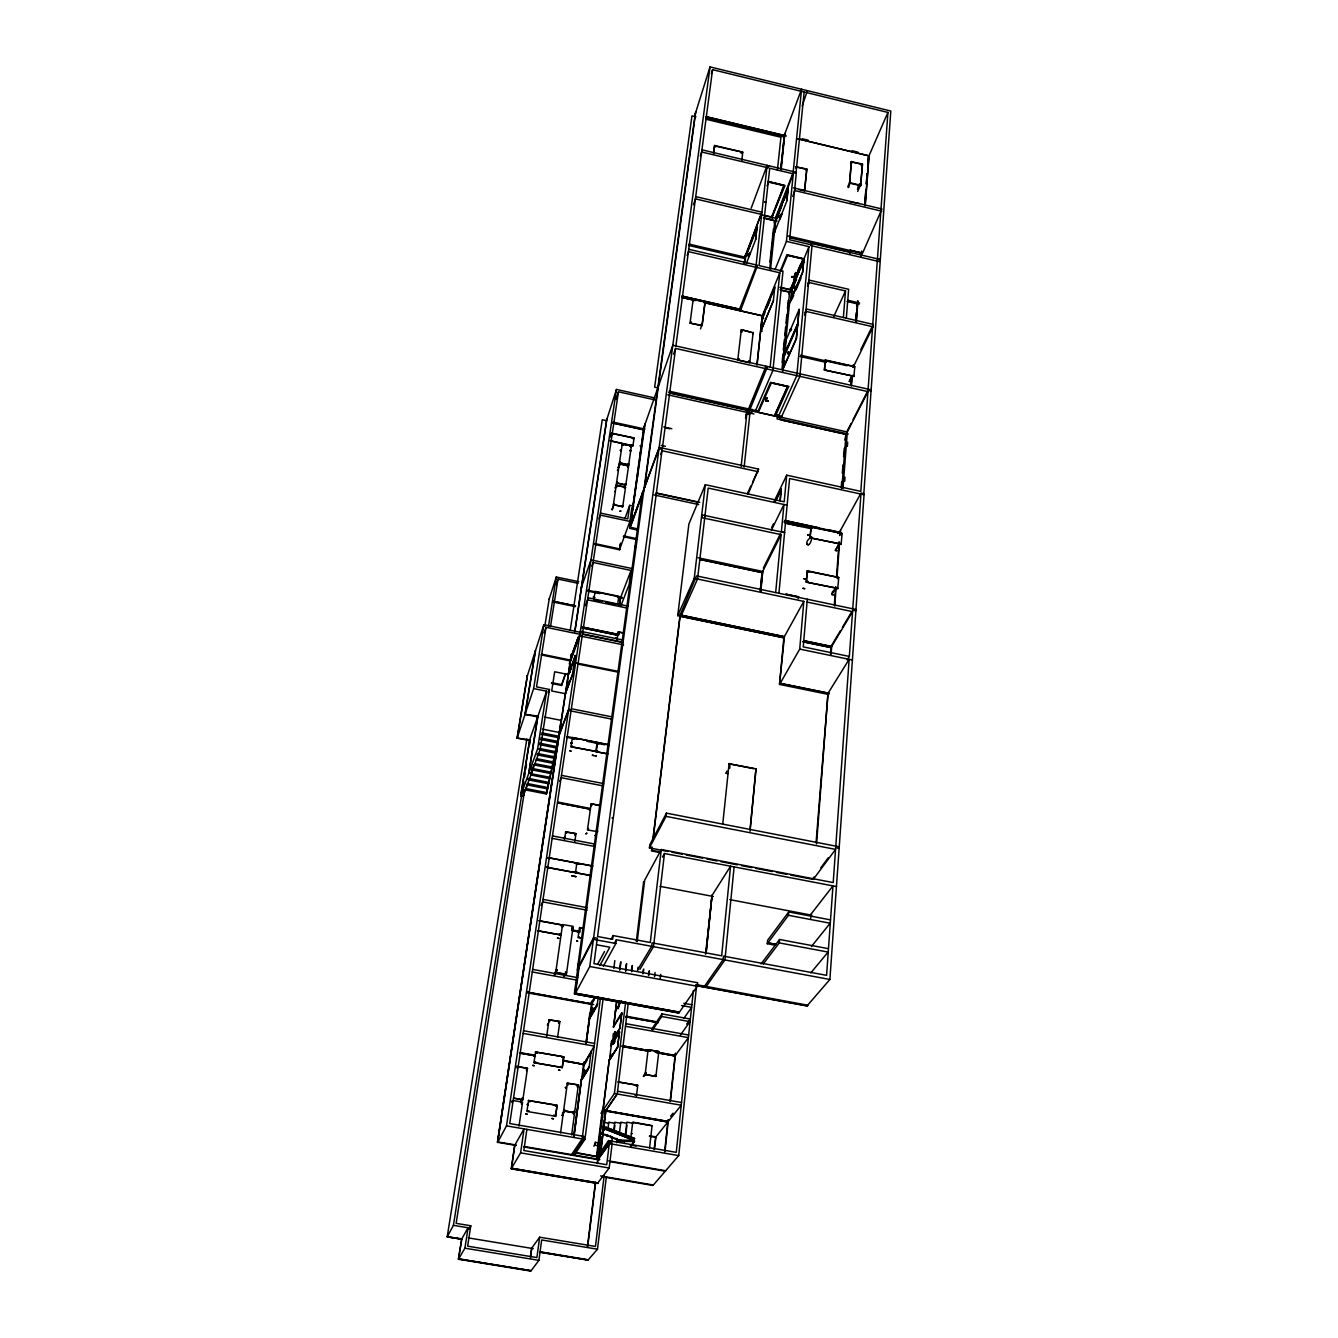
<?xml version="1.0" encoding="UTF-8"?>
<svg xmlns="http://www.w3.org/2000/svg" width="1338" height="1338" viewBox="0 0 1338 1338"><rect width="100%" height="100%" fill="white"/><g stroke="black" fill="none" stroke-linecap="round" stroke-linejoin="round"><path stroke-width="1.5" d="M585.291 1073.494L585.475 1071.236L585.291 1072.374M594.105 1008.819L593.236 1010.508M614.962 1032.284A13.982 13.079 37.7 0 1 615.095 1031.765L614.895 1032.401A9.667 9.032 37.3 0 0 614.744 1033.287A14.618 13.664 37.7 0 0 614.694 1033.822L614.828 1033.153M766.54 308.192L766.54 308.158A15.638 11.875 23.2 0 1 766.54 307.288A16.089 12.209 23.2 0 1 766.607 306.636L766.256 308.493M569.938 672.044L570.239 669.017M592.583 1008.066L592.517 1009.538A9.617 8.998 33.8 0 1 592.65 1008.618L592.784 1008.15M615.547 1033.689L614.61 1033.772L614.861 1031.682M795.391 288.69L794.421 288.356L794.705 286.215M569.955 671.977L570.222 669.017M794.538 288.322L794.588 288.105A10.637 8.011 23.5 0 1 794.889 286.416L794.772 286.7A10.637 8.011 23.5 0 0 794.521 288.406L794.638 288.122M570.021 671.76L570.021 671.626A19.752 17.026 21.1 0 1 570.322 669.184L571.359 668.415M616.233 1033.454L615.497 1034.123L616.366 1032.317M788.149 353.617L788.266 353.633A10.771 8.279 24 0 1 788.534 351.861L788.417 352.128A10.771 8.279 24 0 0 788.149 353.918L788.149 353.884M789.086 353.817L788.032 353.868L788.35 351.66M614.778 1033.655L614.928 1031.565M790.189 352.212L789.336 353.399M592.45 1009.672A14.601 13.648 34.2 0 0 592.399 1010.19L593.554 1010.541M592.433 1010.023L592.65 1007.949M779.552 217.542L778.666 216.973A10.353 7.643 22.5 0 1 779.034 215.401L778.917 215.702A10.353 7.627 22.5 0 0 778.666 217.325L779.519 217.425M584.338 1072.039L584.238 1071.972A14.835 14.049 39.3 0 1 584.305 1071.604A9.784 9.266 38.8 0 1 584.505 1070.534L584.555 1070.35M593.169 1010.374L594.039 1008.668M593.436 1011.561L594.574 1008.785L593.403 1009.688M780.823 214.431L779.837 216.873L780.79 214.381M614.761 1041.817L614.861 1040.747M748.578 253.651L748.31 255.341A13.982 10.47 22.2 0 1 748.36 254.705A15.671 11.741 22.3 0 1 748.477 254.103L748.578 253.718M586.445 1070.868L586.295 1071.838M797.264 285.763L795.491 290.463M613.557 1043.824L613.557 1043.673A13.982 13.096 38.3 0 1 613.557 1043.138A9.684 9.082 38 0 1 613.624 1042.235L614.761 1042.018M520.164 1101.793L520.8 1100.823L521.134 1101.96M781.275 214.532L781.141 215.569M673.549 354.185L675.59 348.432L867.944 391.616L860.819 491.364L786.711 475.174L774.2 501.282M711.348 73.523L712.569 69.66L887.914 112.425L868.044 390.378L871.055 391.047M667.863 851.453L649.432 847.907L666.056 816.381L835.564 849.379L833.206 882.578L661.29 849.513L644.682 880.153L637.156 941.768M847.188 659.918L849.346 656.44L852.557 611.633L807.048 602.067M853.51 366.545L873.028 326.773L873.196 324.381L806.563 309.078L804.958 312.757M862.742 252.765L881.959 208.996L793.467 187.855M807.031 1005.875L829.894 979.466L864.131 493.722L861.02 493.036L852.657 610.228L855.868 610.897M600.595 1144.107L595.209 1142.117L594.858 1144.91L600.076 1146.817M749.196 255.29L749.999 252.815L748.394 256.896M862.458 253.451L788.082 235.956M837.739 588.77L838.759 577.481L807.332 570.808L806.212 582.097L837.923 588.436L806.212 582.097M841.117 544.482L842.12 533.461L811.096 526.787L809.992 537.792L841.301 544.131L809.992 537.792M853.895 376.68L854.815 366.662L825.362 359.989L824.359 369.99L854.079 376.296L824.359 369.99M841.184 487.785L841.669 481.563M842.304 473.251L842.957 464.938M843.592 456.626L844.245 448.314M844.88 440.018L846.017 434.248L777.094 418.945L777.512 414.797M841.853 488.303L846.017 434.248M851.152 381.012L850.834 385.16L851.252 381.029M855.768 320.919L856.404 312.64M865.017 200.75L865.82 190.381M867.726 165.527L868.362 157.232L887.914 112.425M843.007 488.186L847.322 431.99L867.944 391.616M855.868 320.919L856.504 312.624M856.989 306.419L857.307 302.271M864.95 202.791L865.92 190.347M867.66 167.551L868.462 157.182M816.063 842.756L828.021 693.101L816.565 843.91M830.48 653.83L831.065 647.525L803.017 641.705M834.327 605.177L835.631 586.73M836.534 576.511L839.093 541.673M839.679 535.551L839.896 531.42L860.016 494.859M856.203 321.756L857.792 301.033M861.17 256.829L861.622 251.276M865.117 205.667L868.947 155.91L797.465 138.717L869.031 155.86L865.218 205.634M856.303 321.756L857.892 301.017M861.404 255.391L861.722 251.243M810.744 918.219L811.179 914.105M831.082 654.449L831.701 646.471L803.62 640.634M834.795 606.147L836.099 587.683M836.986 577.464L839.562 542.592M840.297 534.414L840.498 530.3M853.41 364.772L852.808 365.993M844.696 481.295L845.014 477.181M847.372 446.39L847.69 442.276M860.618 185.748L862.475 164.056L851.286 161.814L849.53 183.089L860.618 185.748L862.475 164.056M570.958 669.619L570.205 669.234M843.375 317.457L845.516 290.931L809.139 282.519L807.533 286.232M849.814 254.187L850.132 250.223L861.471 252.882L850.132 250.223M846.335 318.126L848.643 289.276L809.356 280.16L807.751 283.89M767.159 306.837L766.373 308.225M775.354 945.314L767.293 943.691L788.433 915.309L788.718 911.931L830.413 919.858M851.453 161.413L849.697 182.687L860.802 185.33M807.299 599.223L803.252 646.873L849.346 656.44M763.212 964.029L779.268 942.905L779.552 939.477L828.356 948.659M767.293 306.519L766.457 306.636A14.133 10.737 23.1 0 0 766.44 307.406A16.039 12.193 23.2 0 0 766.423 308.041M779.619 684.354L799.723 649.097L803.804 601.381L694.238 578.317L677.73 615.664L783.851 637.724L779.519 684.42L828.791 694.506M806.396 581.746L807.332 570.808M810.176 537.441L811.096 526.787M824.526 369.623L825.362 359.989M767.276 943.792L767.594 940.296L788.718 911.931M779.519 684.42L784.436 636.654L680.139 614.962L784.319 636.721M564.619 976.205L563.8 975.402A3.713 3.462 28.6 0 0 563.649 976.038M778.933 593.152L789.604 478.519L863.746 494.692L890.807 111.021L710.026 66.9L695.392 113.429M811.882 247.095L799.856 376.413L781.208 417.506L668.716 392.435M804.74 315.149L806.563 309.078M809.139 282.519L809.356 280.16M555.22 974.7L554.417 973.88A3.579 3.345 27.6 0 0 554.216 974.85M775.672 592.466L781.108 534.648L701.998 517.689L702.316 514.946L784.57 532.608M786.711 475.174L784.202 501.8L705.31 484.707L688.886 524.044L677.73 615.664M775.003 269.707L786.443 241.375L808.938 246.627L796.812 375.593L778.281 416.636L847.322 431.99M787.731 386.548L771.123 382.819L787.731 386.548L774.635 415.884L758.378 412.271L771.29 383.019M780.087 500.646L781.225 488.738L774.903 501.884L781.325 488.755L780.188 500.663M803.385 259.003L787.446 255.29L803.385 259.003L790.474 289.878L790.457 287.754M783.098 368.753L796.361 338.514L797.632 324.147M784.386 354.553L797.799 323.562L799.054 309.329M789.42 303.458L802.649 272.45L803.87 258.669M796.361 338.514L797.732 324.181M797.799 323.562L799.137 309.346L785.874 340.521L785.021 351.593M782.663 372.148L789.571 302.906L802.499 272.383L803.971 258.702M750.066 829.426L755.987 768.798L728.942 763.764L753.879 768.714M750.049 831.233L755.987 768.798M784.637 355.423L797.699 325.318M791.427 287.72L791.193 290.045L779.82 287.419M784.235 366.361L784.77 360.959M785.707 351.309L786.125 347.144M790.658 300.916L791.644 290.848L796.511 279.308M791.126 300.716L791.929 292.437L780.054 289.694M781.76 416.302L775.923 414.931M798.937 189.595L804.556 190.933L806.814 169.006L795.474 166.748L806.647 169.424M806.814 169.006L804.556 190.933M789.453 353.75L789.704 352.513M795.776 288.155L796.712 285.512L796.06 286.968M807.399 90.666L802.148 106.02M775.388 416.135L788.701 386.431M782.111 362.498L782.931 354.185M783.332 350.038L784.369 339.668M784.77 335.52L785.59 327.225M786.008 323.077L786.828 314.781M787.446 308.543L788.266 300.247M781.108 534.648L762.075 572.631L760.285 590.794L762.192 572.564L699.64 559.317M782.011 369.121L789.604 292.303L781.676 290.48M760.636 591.714L762.627 571.527M760.753 591.664L762.744 571.46L698.118 557.762M734.11 866.89L724.945 959.948L705.711 987.243M780.154 271.38L786.911 254.722L804.322 258.853L791.009 290.697L808.938 246.627M786.443 241.375L793.283 173.84L769.735 168.22L759.081 265.593L783.014 271.146L772.946 370.358L755.1 411.636M804.155 91.988L795.976 173.355L793.116 172.669L801.579 89.245L784.453 134.87L780.673 169.792M792.748 196.418L795.257 188.424M790.44 329.181L791.594 329.098M767.51 366.595L749.581 410.398M704.507 986.24L703.955 987.026L723.139 959.614L723.473 956.135L826.583 975.335L832.955 885.89L810.41 914.924M748.026 494.207L758.546 469.086L659.166 447.377L629.897 527.222L643.946 489.44M768.213 401.116L767.861 401.333A10.955 8.546 23.6 0 1 765.804 400.948L765.737 399.828M722.737 824.175L729.11 763.463M788.199 187.688L786.895 200.867L774.301 232.795L775.672 219.767M770.136 367.181L779.82 272.801L688.434 251.628L687.13 255.441M749.247 254.387L748.21 255.642A15.655 11.724 22.3 0 1 748.293 254.738M695.308 113.345L575.022 994.084L678.868 1012.983L697.282 986.273L697.667 982.744L593.955 963.644L597.317 938.256L593.637 937.587L578.986 965.919M757.609 412.271L770.537 382.367L788.684 386.515M758.128 411.05L669.167 391.198M779.92 217.074L779.97 216.304M765.988 366.244L748.109 410.064M705.561 954.195L712.033 895.256L706.13 953.375M706.012 953.275L712.033 895.256M772.561 215.585L772.126 219.7L764.031 217.81M777.395 170.244L780.924 137.262L706.113 119.266M751.772 413.475L752.207 409.311M757.091 363.602L762.192 315.818L703.939 302.505L762.292 315.768L779.82 272.801M757.024 365.241L762.292 315.768M761.004 330.921L762.359 318.21M761.255 330.787L761.907 324.616M769.952 262.031L773.464 228.831M680.306 1035.16L690.007 1021.647L690.274 1019.054L661.976 1013.903L651.673 1029.307M769.768 268.587L774.819 220.837L763.396 218.144M693.385 990.455L676.259 1152.352L608.589 1140.645L597.016 1156.634L574.353 1152.737M780.756 169.842L784.453 134.87M770.437 270.276L775.923 218.311L793.283 173.84M781.275 168.521L784.871 133.432M774.819 232.176L775.438 226.39M767.711 305.031C767.878 307.957 769.199 300.047 767.895 305.599M602.251 1176.738L652.961 1185.468L678.717 1155.597L696.63 985.286M745.55 418.493L745.985 414.412M741.135 466.444L746.972 412.472L746.269 414.111M744.145 467.096L749.949 413.057L749.23 414.78M771.842 215.385L771.658 217.208L783.934 185.363L768.748 181.751L767.059 185.848M767.945 181.349L785.021 185.48L771.875 217.258M768.547 165.695L768.296 167.886L701.647 151.997L700.359 155.944M768.464 182.119L784.118 185.664L771.859 217.425M678.868 1012.983L574.32 993.833L578.568 962.842M753.16 332.342L749.732 362.799L737.756 360.106L741.302 329.65L753.01 332.744M664.618 1151.817L667.98 1120.057M670.104 1101.442L675.339 1053.324M665.003 1151.466L668.364 1119.705M670.472 1101.141L675.573 1053.391M654.115 1149.576L655.587 1137.3L681.243 1105.238L614.41 1093.48L600.946 1113.316M757.124 225.888L755.602 239.452L757.208 225.905M654.499 1149.125L655.955 1136.832L649.716 1135.828M744.865 258.468L761.84 212.173L695.727 196.619M652.526 1030.143L661.691 1016.495L661.976 1013.903M748.427 253.618L748.109 255.742M648.127 1049.577L645.15 1074.531L655.904 1076.454L658.831 1051.501L648.01 1049.745L658.831 1051.501M649.549 1148.071L652.074 1125.643L633.008 1122.214M613.423 1043.707L613.791 1041.583A14.701 13.765 38.4 0 0 613.707 1042.118A9.684 9.082 38 0 0 613.624 1043.004L613.624 1043.657M660.236 978.429L660.704 974.298M744.279 263.519L745.216 255.341M744.413 263.252L745.5 256.612M745.35 257.247L689.053 244.101M745.049 262.499L745.5 258.518M740.449 310.851L757.609 265.259L688.736 249.286M634.212 1141.113L634.229 1140.227L617.872 1140.16M630.951 1145.98L634.463 1141.281L618.189 1141.197M654.583 976.673L655.068 972.525M661.29 849.513L650.268 942.504L613.122 935.58L611.198 939.125M666.056 816.381L666.441 813.136L839.244 846.803M694.238 578.317L705.31 484.707M648.529 975.553L649.014 971.421M648.93 974.9L649.415 970.769M630.733 1138.805L632.673 1122.465M836.451 886.559L664.468 853.51L653.513 946.668L639.899 969.331M636.47 1096.006L637.741 1085.319L618.123 1081.84M585.442 1071.771C586.646 1069.58 584.288 1074.949 584.622 1070.116M642.859 973.796L643.344 969.649M643.244 973.144L643.745 968.996M625.348 1134.875L626.719 1123.251L620.765 1122.214L619.36 1133.838M626 1133.219L626.92 1125.425M741.77 160.727L742.774 152.198L714.609 145.474L713.589 152.716M649.432 847.907L649.816 844.763L666.441 813.136M615.781 1139.223L611.014 1137.183M651.974 846.82L651.472 850.951L659.634 852.523M652.727 840.599L680.072 614.911M653.011 839.913L680.39 613.958M616.718 1142.752L617.203 1138.688L611.148 1137.651M637.557 971.371L638.059 967.223M607.97 1129.021L608.74 1122.214L614.677 1123.234M604.14 1175.918L595.46 1246.447L539.666 1237.198L531.587 1248.337M617.721 1046.952L609.258 1059.88L596.681 1159.344L608.255 1143.421L608.589 1140.645M614.41 1093.48L625.615 1002.379M609.994 1140.896L609.643 1143.672L598.019 1159.678M631.469 970.251L631.971 966.103M588.135 1260.128L539.666 1252.134L588.068 1260.045L597.484 1249.207L606.382 1176.62M631.603 971.672L632.356 965.451M611.031 1143.906L611.382 1141.13M605.562 1111.058L617.236 1093.982L628.308 1002.864M611.683 1142.936L612.436 1136.832L606.365 1135.778M636.336 941.266L643.611 881.809M511.35 1168.693L597.517 1183.344L609.175 1168.007L612.102 1144.09M613.557 1131.881L614.744 1122.214L620.698 1123.251M614.142 1131.229L614.861 1125.409M598.939 1146.549L599.09 1145.345M597.2 1163.642L597.618 1159.511L609.308 1143.605L606.716 1164.712L523.844 1150.529L526.888 1129.322M610.329 1057.873L610.83 1053.943M612.921 1037.234L613.406 1033.354M705.109 301.702L702.132 325.402L690.04 323.094L701.982 325.803L705.109 301.702L693.101 299.377L702.985 301.635M597.534 1163.174L597.969 1159.043M587.399 1246.983L595.377 1182.658M599.173 1153.808L601.28 1136.932M601.414 1133.62L605.83 1127.198L634.63 1138.504L605.83 1127.198L601.414 1133.62L609.426 1136.564M587.683 1246.648L595.644 1182.29M602.819 1127.666L603.589 1121.461M604.107 1117.314L604.893 1111.109M613.356 1043.824L613.69 1041.566M602.468 1135.109L605.579 1110.105M618.256 1008.584L619.21 1001.058M600.494 1153.172L605.897 1109.904M618.357 1008.534L619.394 1001.777L618.959 1005.908M600.578 1153.272L605.98 1109.955M615.714 1034.14L615.697 1033.321M625.498 970.552L626.268 964.33M625.699 971.288L626.669 963.527M611.834 1041.014L610.931 1045.078L619.511 1031.665L617.47 1047.353L609.175 1060.549M620.079 1027.935L611.349 1041.8L619.912 1028.353L621.752 1012.782L613.356 1026.53M619.511 1031.665L617.571 1047.37L609.091 1060.532M619.912 1028.353L621.836 1012.799M593.888 1146.265L595.009 1143.472M619.594 970.15L620.564 962.407M596.48 1156.55L602.317 1110.139L668.247 1121.545M619.962 969.498L620.949 961.754M609.71 1057.906L611.817 1041.215M613.573 1027.216L616.701 1001.292L613.69 1025.962M597.016 1158.875L609.258 1059.88M613.122 935.58L612.637 939.326L597.551 936.516L662.009 450.705L758.261 471.729M713.505 154.004L714.609 145.474M603.321 966.32L615.865 943.491L616.35 939.761L829.894 979.466M613.841 968.378L614.828 960.617M591.162 1051.166L589.172 1067.088L581.277 1079.967L573.851 1134.758M597.333 1004.453L598.253 996.743M600.444 998.031L582.147 1138.922L571.276 1154.995M690.04 323.094L693.235 298.976M574.002 1155.463L584.94 1139.407L603.204 998.031M586.061 1042.319L589.238 1018.335L597.501 1004.069L589.238 1018.335M589.305 1017.198L589.857 1013.05M591.229 1003.182L594.39 997.914M573.918 1136.313L581.361 1079.314L589.356 1066.654L581.194 1079.967M583.468 1065.031L594.206 1046.099L523.141 1033.388M527.088 992.796L591.162 1004.336L591.664 1001.209M574.019 1136.246L583.886 1062.054M590.326 1017.666L592.098 1004.202M572.631 1155.313L583.552 1139.156L583.903 1136.38L509.745 1123.552L571.209 709.859L568.683 709.357L559.217 734.595M584.171 1072.056L584.505 1069.848M575.022 994.084L589.774 966.504L710.026 66.9M675.59 348.432L662.193 449.384L658.998 448.698L643.996 488.989M675.907 345.957L712.569 69.66M571.644 1134.942L578.351 1084.951L567.312 1083.178L578.351 1084.951M560.555 1133.035L567.396 1083.011M557.043 1105.523L555.538 1116.427L557.126 1105.355L528.493 1100.538L557.126 1105.355M535.601 1051.819L533.962 1062.64L562.244 1067.64L563.8 1056.836L535.518 1051.986L563.8 1056.836M539.666 1237.198L536.889 1257.569L467.648 1246.163L470.792 1225.775L456.141 1223.35L524.697 789.704M635.266 547.827L636.269 540.452M635.316 547.878L636.319 540.535M461.71 1238.904L458.399 1259.242L530.835 1271.1L538.896 1260.346L541.673 1239.958L597.484 1249.207M575.591 993.181L679.403 1012.197L575.457 993.281L579.421 965.083M644.548 487.818L695.743 111.974M645.167 423.594L630.65 524.362M530.467 1256.315L531.755 1247.919L530.433 1257.988M617.069 639.748L618.223 631.871L624.026 633.058M581.963 938.172L578.066 937.654L579.521 927.518L583.335 928.221M562.244 1067.64L563.699 1057.003M633.71 506.182L629.713 505.329L627.806 518.91L600.511 513.09M595.795 751.638L597.166 742.406L572.396 737.489L570.975 746.738L595.895 751.421L570.975 746.738M607.686 753.996L596.263 751.739L597.618 742.506L608.907 744.998M601.799 601.297L593.788 599.892L595.092 591.363L618.808 596.296L617.654 604.592M557.611 1037.268L559.869 1021.58L548.965 1019.807L559.869 1021.58M566.359 974.566L573.149 926.331L562.529 924.558L555.688 972.626L566.459 974.382L555.772 972.425M620.314 543.947L619.511 549.701L629.897 521.419L631.804 507.804M597.802 831.718L587.449 829.945L591.162 803.753L599.307 805.325M629.997 527.239L643.762 427.591M619.327 605.897L620.431 597.986L631.051 570.506L629.128 584.539L620.849 605.947M644.347 425.936L629.864 528.443L643.829 490.561M619.41 605.88L620.732 597.166M574.788 841.702L575.992 833.658L565.623 831.885L575.992 833.658M622.722 506.751L625.548 487.199L616.266 485.209L613.373 504.761L622.722 506.751L613.473 504.493M625.799 485.058L628.609 465.741L619.377 463.751L616.517 483.051L625.799 485.058L616.617 482.784M622.27 443.848L619.444 462.931L628.659 464.938L631.436 445.838L622.17 444.116L631.436 445.838M610.245 440.921L632.924 445.872L634.078 438.044L611.449 433.111M620.631 543.111L619.578 549.784L594.373 544.382M546.573 1037.084L549.048 1019.64M564.485 839.729L565.706 831.667M511.25 1168.76L520.599 1152.854L524.078 1128.837L514.779 1145.244L511.25 1168.76L597.584 1183.444M555.638 1116.277L526.904 1111.443L528.577 1100.371M530.082 1101.391L528.711 1101.341L530.099 1101.709M573.668 738.593L573.45 739.396C574.888 737.054 570.858 738.81 573.701 738.743M597.935 1182.993L511.517 1168.308L514.695 1145.244M518.993 1126.144L522.573 1102.044L513.24 1100.605M513.591 1098.214L522.84 1099.836L527.506 1068.309L516.501 1066.353M610.797 437.158L611.366 433.378L634.078 438.044M654.75 399.845L618.457 391.8L571.359 708.739L611.901 716.867M572.547 674.469L565.305 693.686L497.585 1142.451L568.366 674.536M571.46 653.981L568.483 673.716M574.955 631.319L606.934 418.794M567.513 685.223L568.081 681.427M575.173 655.503L572.346 674.954L565.389 693.703L551.708 690.96L554.685 671.76L568.282 674.519L575.256 655.52M497.686 1142.368L506.5 1125.86L616.45 389.442L654.884 397.971M551.423 683.35L561.508 685.457L565.338 673.566M570.256 629.981L602.267 419.731L606.315 420.617M548.011 787.564L527.272 783.516L525.717 789.955L546.422 793.986L557.277 742.791L540.284 739.429M546.422 793.986L556.173 747.925L539.197 744.564M556.742 744.179L558.883 736.251L541.857 732.873M568.282 674.519L571.326 654.332M574.671 632.121L606.649 419.697M523.125 796.478L540.184 749.247L549.483 689.488L536.521 686.862L546.004 627.321L579.889 634.279L569.235 663.949M468.083 1227.766L461.61 1239.189L447.277 1236.814L461.794 1238.837L458.482 1259.175L464.905 1248.187L468.083 1227.766L453.415 1225.324L447.277 1236.814L461.526 1239.239M528.995 772.595L531.654 773.113L528.744 773.314L537.642 716.884L524.964 714.358L535.384 650.636M528.828 773.331L537.993 716.081L524.964 714.358M532.273 767.744L531.32 773.816L550.186 777.328M531.403 773.832L532.524 767.025M523.375 795.792L520.616 795.993L537.625 748.745L546.623 691.194L533.645 688.585L517.137 738.058M520.699 796.01L529.681 739.83L517.053 738.108L529.514 740.499M529.764 739.78L520.867 795.307M453.415 1225.324L522.539 789.671M523.191 785.54L523.844 781.409M524.513 777.278L525.165 773.147M525.817 769.016L526.47 764.884M529.748 744.246L530.4 740.115M548.429 626.552L556.29 576.996L578.752 581.679M523.208 796.495L524.362 789.621M550.487 626.585L557.996 579.086L578.1 583.284M533.645 688.585L543.88 624.679L582.649 632.824M447.193 1236.881L526.821 739.061M544.8 626.251L549.249 598.688M517.053 738.108L527.356 675.473M517.388 737.322L527.423 675.556M525.316 713.539L535.451 650.72M599.876 1145.311L598.939 1146.616M791.46 329.399L790.44 329.115A10.704 8.162 23.8 0 0 790.474 330.954L790.591 330.904M859.648 184.36C861.287 187.956 859.615 178.556 857.474 189.31M850.299 181.834L848.643 187.521M748.46 254.003L748.477 253.969A15.989 11.975 22.3 0 0 748.277 254.839M562.662 1115.24L561.676 1115.44L562.646 1114.838M791.628 276.648L791.979 276.481A10.537 7.894 23.1 0 0 793.936 277.016C798.753 264.874 792.715 280.746 794.003 277.434L791.862 276.765A10.503 7.877 23.1 0 0 794.019 277.334L793.886 277.15M700.928 324.432L701.48 325.351L701.865 324.348M615.162 491.782L614.811 491.18M549.082 599.424L556.29 576.996M606.716 419.764L616.45 389.442M556.173 584.689L557.996 579.086M616.015 399.376L618.457 391.8M527.172 676.309L543.88 624.679M544.131 633.058L546.004 627.321M612.553 434.599L612.202 433.663M811.53 537.023C801.679 542.693 809.825 551.44 811.898 537.224M693.485 204.697L695.426 198.877L761.59 214.431M810.477 537.157L812.066 537.742M598.922 518.876L600.21 515.08L629.897 521.419M618.072 467.263L618.256 468.25L619.929 461.844M618.491 467.347L620.347 461.945M617.437 482.048L615.229 488.32L617.002 481.964M581.595 586.797L581.311 587.616L590.995 559.903L631.486 568.416M529.43 740.55L546.623 691.194M632.924 445.872L610.329 440.654M591.814 566.158L593.102 562.462L631.352 570.506M612.018 508.942L612.202 509.962L613.858 503.64M612.436 509.025L614.293 503.74M548.212 693.151L549.483 689.488M628.609 465.741L619.277 464.018M628.659 464.938L619.527 462.664M643.846 427.692L657.811 387.97M657.962 387.535L672.813 345.254L871.138 389.81M742.774 152.198L714.475 145.892M625.548 487.199L616.166 485.477M585.475 605.679L587.549 599.859L626.033 607.853M570.724 657.778L578.3 636.955M570.557 658.898L578.167 637.841M570.64 658.915L578.133 638.009M561.508 685.457L565.723 673.7M570.021 662.461L579.655 635.885L623.625 644.899M624.896 518.642L629.713 505.329M700.493 328.897L701.932 325M642.457 492.317L577.23 970.251M751.203 208.159L767.109 165.343L755.853 267.249L739.028 310.449M660.587 454.552L662.009 450.705M558.916 733.91L559.451 732.505L542.442 729.126M558.966 735.749L568.516 710.478L611.416 719.058M745.115 256.244L760.385 216.003M765.754 201.871L765.42 202.105A10.319 7.576 21.8 0 1 764.634 201.988M745.049 257.665L757.375 225.353M757.425 227.209L745.082 258.251M746.353 263.619L755.702 239.469M795.224 275.628C796.077 271.029 793.534 276.632 795.123 275.762M792.364 174.609L775.756 217.174M774.133 222.61L774.819 220.837M775.823 220.536L787.948 188.775M776.04 220.586L781.86 205.718M784.051 200.131L787.681 190.832M779.92 219.215L782.111 213.662M618.223 631.871L623.926 633.309M559.669 781.359L561.124 777.662L603.271 785.924M741.302 329.65L751.019 332.292M766.072 397.47C763.965 399.393 767.728 400.263 767.393 397.771M752.625 334.216L752.642 333.229M762.108 317.541L774.836 286.6L773.381 300.665L760.72 331.456M781.141 270.878L787.731 255.09M762.576 318.444L764.918 312.724M768.029 305.081L770.37 299.361M517.254 1068.443L517.254 1067.272M634.279 1140.511L605.361 1129.121L634.413 1140.511M760.62 331.439L773.481 300.615M793.902 280.127L796.344 274.19M797.933 270.527L800.341 264.773M790.273 289.644L803.201 258.702M596.263 751.739L607.787 753.762M788.885 294.026L789.604 292.303M790.791 290.463L803.937 259.84M801.362 267.784L803.787 262.014M792.079 299.11L793.702 295.28M796.143 289.543L801.01 278.07M634.128 1141.097L619.795 1141.063M747.825 414.529L749.397 410.833L670.572 393.322M847.69 186.986L849.764 182.135M541.121 905.458L542.676 901.879L587.048 910.191M861.321 165.544C862.692 168.504 860.852 162.667 861.823 165.661M574.888 835.129L575.156 834.009L575.357 835.213M765.687 400.915L768.179 401.283L765.721 400.631A10.938 8.53 23.6 0 0 767.979 401.066L768.146 401.082M857.708 191.451L860.535 185.012M591.162 803.753L599.207 805.543M782.998 368.719L796.445 338.464M859.364 203.61L849.881 201.821M798.134 598.588L798.117 597.668M680.908 616.333L697.533 579.019L708.203 488.086L787.129 505.179M774.418 415.633L787.43 386.649M576.812 863.127L575.541 872.543M556.34 969.916L556.223 970.167A3.596 3.362 27.6 0 0 556.039 971.472L556.641 972.074L556.859 970.033M747.44 493.471L750.852 485.962M752.558 482.215L758.546 469.086M833.691 316.705L845.516 290.931M775.706 500.964L781.292 489.942M771.641 527.54L773.431 523.86M771.39 530.183L783.951 504.493L781.375 531.822L784.586 532.507M554.651 973.445L556.608 969.615M554.919 973.311L556.742 969.598M555.136 973.529L556.959 969.816M860.786 349.72L871.423 328.011M854.815 366.662L825.178 360.374M849.262 381.38C854.363 370.041 853.711 378.754 852.155 375.493M849.362 381.547L852.122 375.945M580.073 930.044C581.21 934.141 575.925 932.201 578.652 931.967M763.362 567.998L780.489 533.628M848.024 429.582L847.322 430.736L851.169 423.427M853.042 419.747L867.091 392.201M704.591 303.241L704.507 302.338M578.752 967.608L593.403 939.326L615.865 943.491M527.506 1068.309L516.418 1066.537M526.52 1070.785L526.603 1068.711L526.754 1070.3M533.962 1062.64L562.328 1067.473M522.84 1099.836L513.675 1098.046M521.318 1103.984L521.803 1102.445L521.82 1104.067M597.802 963.929L604.508 951.535M599.859 965.467L609.794 947.204L596.648 944.779M837.638 533.494L838.474 531.972L828.506 529.815M614.41 943.273L616.35 939.761M662.494 857.106L664.468 853.51M803.804 601.381L783.734 637.791L679.637 616.149L696.546 575.909L855.969 609.476M842.12 533.461L810.912 527.139M835.481 550.102L836.969 550.804L835.347 550.319L839.612 543.111M835.447 550.587L839.277 543.211M591.329 1003.851L595.226 996.894M591.162 1004.42L595.443 996.927M595.393 997.178L591.496 1004.085L593.704 1004.487M838.759 577.481L807.149 571.159M468.936 1229.053L470.792 1225.775M589.724 1017.566L597.501 1003.935M591.296 1015.943L597.183 1005.658M832.052 594.206L833.557 594.908L831.918 594.423L835.882 587.482M832.019 594.708C830.881 589.991 837.956 589.088 836.852 587.449M861.02 254.136L860.1 253.551M638.126 968.996L651.673 946.317L652.091 942.838L721.667 955.8L730.565 866.221L711.582 896.159M831.182 646.137L840.381 630.75M842.422 627.321L851.62 611.934M852.557 611.633L830.965 647.609L802.984 641.788M583.167 1064.312L563.198 1060.248M615.246 1011.394L621.601 1000.824M583.251 1064.998L591.245 1052.103L583.435 1065.249M586.964 1060.482L584.037 1065.349L582.214 1079.248L588.051 1069.698M613.356 1027.183L621.836 1013.719M577.364 1087.192L577.447 1085.302L577.648 1086.74M563.666 1110.59L574.638 1112.915L563.616 1110.992M827.486 694.154L849.145 659.35L835.681 847.757L839.143 848.426M611.031 1045.747L619.511 1032.585M574.587 1112.664L563.566 1110.741M574.102 1114.22C571.945 1113.952 575.256 1112.296 573.885 1114.487M605.478 1111.042L617.153 1093.966M605.897 1110.64L667.863 1122.03L602.802 1110.573M683.835 1018.369L691.612 1007.347L681.544 1005.507M645.685 1073.093C645.434 1078.16 647.993 1067.022 643.277 1076.421M643.879 1076.421L646.17 1073.176M637.741 1085.319L618.005 1082.007M600.11 1143.923L599.073 1146.432M686.645 1024.139L690.274 1019.054M596.932 1156.534L574.671 1152.269M655.904 1076.454L645.267 1074.381M601.849 1152.068L604.174 1148.874M655.018 1051.685L675.038 1055.966L656.674 1052.671L675.054 1055.883L688.401 1037.636L625.532 1026.296M814.022 876.975L813.37 877.845M820.813 867.81L828.255 857.792M835.564 849.379L813.253 879.417L790.725 875.085M625.197 1135.159L625.816 1134.323M727.855 773.682L725.748 773.264L727.052 771.023M761.054 963.945L779.552 939.477M630.984 1145.796L634.463 1141.281M634.797 1095.12L635.951 1095.103M670.589 1116.243L673.014 1113.199M811.38 946.585L830.179 923.22L788.433 915.309M810.795 972.893L828.122 952.071L779.268 942.905M535.434 1056.418L534.146 1056.401L534.598 1055.665M840.782 543.914L839.244 543.696M806.831 544.098L808.453 544.566M571.911 743.309L570.707 742.874L571.978 742.908M824.894 369.338L826.315 369.99M742.021 153.201L741.152 153.168M562.562 1113.969L562.629 1112.58M610.596 1135.962L610.279 1136.631M617.504 1139.123L617.102 1139.892M624.662 1141.548L624.428 1142.016M729.829 765.102L729.812 768.179M607.72 1135.544L607.97 1135.293M640.216 459.185L640.25 458.382M637.524 475.609L637.607 476.629M806.145 170.628L806.229 169.642M837.772 578.685L836.819 577.682M610.764 440.386L611.851 440.72L610.914 440.904M511.869 1102.562L511.852 1100.873M597.4 831.433L597.467 830.129M741.921 332.209L741.202 331.74A1.756 1.355 22.4 0 1 741.302 330.954L742.239 331.155M528.226 1104.954L526.971 1104.519L527.808 1104.017M691.06 322.926L691.077 321.722M840.966 534.682L840.615 533.695L840.13 534.514M640.099 453.164L640.183 452.512M826.115 360.725L826.248 361.628M631.419 1133.671L632.289 1133.671M618.173 1141.381L634.429 1141.465M632.774 1122.431L651.74 1125.726M693.602 301.15L693.268 300.113L694.188 300.314M765.52 201.804L765.687 201.837A10.319 7.56 21.8 0 1 764.751 201.687M807.55 581.227L806.747 581.829L808.135 581.495M458.683 1258.857L531.019 1270.699L458.583 1258.924M468.233 1237.884L533.26 1248.622M539.833 1251.716L588.419 1259.811M464.905 1248.187L538.896 1260.346M600.561 1175.935L653.345 1185.033M511.618 1168.225L597.852 1182.892M497.853 1141.966L516.2 1145.01M524.228 1146.482L599.809 1159.444M608.573 1160.866L665.739 1170.767M516.15 1145.495L497.401 1142.267L561.09 720.362L544.8 717.118M523.961 1146.967L599.474 1159.912M610.262 1161.685L665.337 1171.218M520.599 1152.854L609.175 1168.007M649.348 1136.296L655.587 1137.3M601.565 1133.905L607.619 1134.959M615.932 1139.508L621.969 1140.545M630.131 1145.044L636.135 1146.081M506.5 1125.86L584.94 1139.407M608.255 1143.421L678.717 1155.597M603.137 1110.072L668.264 1121.445M626.82 1122.181L632.74 1123.201M604.726 1122.549L608.69 1123.234M617.571 1091.273L681.527 1102.529M523.526 1030.728L594.54 1043.439M520.432 1052.655L534.698 1055.113M520.181 1053.123L534.414 1055.649M562.897 1060.716L583.251 1064.329L562.897 1060.8M520.164 1053.207L534.414 1055.732M625.85 1023.67L688.669 1035.027M589.707 1017.766L586.128 1043.774L591.496 1003.768L527.373 992.127M622.337 1045.814L650.937 1050.949L622.321 1045.915M655.018 1051.768L675.439 1055.414M661.691 1016.495L690.007 1021.647M527.356 992.211L591.53 1003.885M625.983 1016.144L658.396 1022.098M625.632 1016.713L658.028 1022.583M625.615 1016.796L658.012 1022.667M696.161 984.584L807.817 1005.239M695.609 985.387L807.65 1005.875M695.693 985.521L807.149 1006.009M589.774 966.504L697.282 986.273M532.641 969.398L577.849 977.677M532.256 971.973L577.498 980.252M683.835 1003.299L691.88 1004.771M577.949 931.666L571.861 930.529L577.932 931.733M537.642 930.646L561.107 935.011L537.542 930.847M543.044 899.404L587.382 907.716M775.99 944.377L767.912 942.855L775.973 944.477M539.114 920.695L562.512 925.043L539.03 920.895M572.162 929.977L578.25 931.031M592.734 865.937L547.995 857.641L592.634 866.138M660.035 886.358L713.371 896.493M729.779 899.621L811.848 915.209M591.413 875.554L546.556 867.258L591.329 875.754M671.96 852.256L682.196 854.213M686.294 854.999L702.667 858.16M706.765 858.946L717.001 860.919M721.098 861.705L737.489 864.85M741.587 865.636L751.822 867.609M755.92 868.395L772.294 871.54M776.391 872.343L786.627 874.299M651.757 850.282L659.969 851.854M552.477 835.932L595.326 844.161M552.109 838.341L594.992 846.553M526.202 788.634L546.924 792.665M558.013 802.098L590.326 808.453M535.367 763.747L552.343 767.075M532.992 764.734L551.841 768.43M532.39 768.514L551.256 772.21M561.475 775.354L603.589 783.6M531.905 769.868L550.754 773.548M530.835 774.986L549.667 778.666M528.343 778.398L549.098 782.446M527.874 779.736L548.58 783.767M526.787 784.837L547.51 788.885M540.769 738.024L557.795 741.403M539.699 743.175L556.708 746.554M540.502 748.695L555.605 751.688M537.625 748.745L540.184 749.247M540 750.083L555.086 753.06M537.525 753.478L554.517 756.823M537.023 754.849L553.999 758.194M536.438 758.613L553.43 761.958M535.953 759.984L552.912 763.312M567.228 736.586L609.007 744.764M566.944 737.338L576.996 739.262M586.897 741.302L604.893 744.798M541.355 734.278L558.364 737.656M565.589 692.917L568.249 675.339L575.206 656.69M578.083 664.1L618.407 672.228M551.691 682.597L561.776 684.705M780.221 683.317L829.259 693.352L780.104 683.384M541.422 654.115L570.624 660.119M541.154 654.901L570.339 660.905M576.344 662.912L618.725 671.459M582.281 627.037L619.109 634.613L582.264 627.104M616.751 634.981L581.997 627.84L616.734 635.048M580.341 631.252L622.454 639.899M582.482 633.894L622.337 642.073M582.431 634.245L623.374 642.641M587.783 590.225L622.371 597.501M587.499 591.045L599.692 593.587M617.972 597.4L622.053 598.32M803.586 640.718L831.584 646.555M587.85 597.768L628.358 606.181M605.763 602.117L615.664 604.174M799.723 649.097L852.406 660.019M552.795 601.916L575.307 606.632M699.607 559.401L762.075 572.631M594.674 543.546L619.879 548.948M630.282 527.256L638.276 529.045M629.864 528.359L637.858 530.149M623.608 535.852L636.938 538.746M623.307 536.705L636.62 539.599M784.67 520.382L818.555 527.674M657.175 493.153L699.774 502.335M784.704 520.582L840.632 532.641M655.938 493.17L698.319 502.319M783.901 521.92L811.765 527.925M785.54 523.074L801.445 526.503M654.165 494.96L698.704 504.56M785.122 523.108L811.196 528.727M661.34 445.387L665.421 446.307M663.765 426.939L671.843 428.712M665.605 427.909L669.636 428.796M613.038 422.072L644.799 429.063M612.737 422.975L643.244 429.665M612.804 423.059L643.277 429.732M658.413 387.987L654.633 387.15L691.963 115.854L695.994 116.841M746.537 411.602L750.568 412.489M779.552 418.794L848.309 434.064M667.779 394.827L753.963 413.944M781.225 420.015L845.9 434.365M760.787 330.871L762.392 331.055M800.559 355.189L847.155 365.759M800.007 356.426L826.315 362.464M784.837 353.433L797.866 323.512M806.346 311.47L873.028 326.773M681.644 297.337L695.844 300.582M681.627 297.421L693.803 300.197M763.714 318.695L762.142 318.16L774.819 287.754M791.644 276.866L793.952 277.401L791.862 276.765M847.59 300.197L859.665 303.057M847.021 301.451L859.08 304.311M780.656 287.419L790.49 289.694M791.644 290.848L793.166 291.182M688.602 245.423L744.848 258.552L756.957 226.992M789.571 237.729L849.814 251.912M812.066 245.021L789.604 239.77L796.378 172.334L701.948 149.806M786.711 200.834L788.299 187.721L775.839 220.369M764.232 215.284L771.675 217.024M762.56 215.167L775.923 218.311M766.992 218.713L777.127 221.105M795.04 190.632L881.809 211.22M851.286 161.814L862.291 164.474M802.148 138.717L808.119 140.155M851.955 150.709L857.942 152.147M706.297 116.69L786.409 135.974M706.364 116.791L784.403 135.573M705.862 118.062L783.901 136.911M617.37 1139.658L620.531 1140.896M605.478 1128.285L634.379 1139.742M611.801 434.231L612.754 434.03M715.094 146.896L716.081 146.511M812.701 527.808L811.464 528.242M563.984 837.722L564.753 836.986M547.961 1023.905L547.393 1025.159L548.095 1024.206M854.062 367.281L852.59 367.281M809.072 571.962L807.5 572.012M617.27 604.074L616.065 604.124M851.486 163.169L852.256 162.55M796.578 167.936L795.592 167.986M790.591 330.67L790.607 330.821A10.704 8.162 23.8 0 1 790.674 328.88M612.135 817.719A2.408 2.158 25.1 0 1 612.152 818.271M654.884 1075.2L655.771 1075.702L654.884 1075.2M657.476 1052.437L658.363 1052.922L657.476 1052.437M648.027 1050.748L648.897 1051.233L648.027 1050.748M748.628 361.344C749.38 364.237 750.25 359.002 748.628 361.344M627.438 466.561L628.241 466.862L627.438 466.561M630.282 446.641L631.084 446.959L630.315 446.524M616.182 637.858L617.035 638.176L616.182 637.858M622.17 444.885L622.973 445.186L622.17 444.885M618.123 632.958L618.959 633.275L618.123 632.958M624.378 488.019L625.197 488.32L624.411 487.885M625.783 484.088L624.93 484.189L625.783 484.088M628.643 463.985L627.823 464.186L628.643 463.985M616.166 486.246L616.985 486.564L616.166 486.246M617.437 470.19L618.24 470.508L617.437 470.19M619.277 464.788L620.079 465.106L619.31 464.654M620.314 450.337L621.116 450.638L620.314 450.337M620.815 511.066L619.962 511.166L620.815 511.066M622.705 505.781L621.869 506.015L622.705 505.781M738.058 358.952L739.028 359.588A1.79 1.388 22.5 0 0 739.111 358.785L738.058 358.952M574.571 1111.744C573.617 1114.403 573.333 1109.553 574.571 1111.744M565.623 832.888L566.526 833.223L565.623 832.888M568.316 1084.349C567.362 1086.991 567.111 1082.174 568.316 1084.349M563.582 1111.945C564.235 1114.571 565.121 1109.737 563.582 1111.945M565.389 1087.593C566.058 1090.169 566.894 1085.419 565.389 1087.593M586.78 833.189L585.977 833.842L586.78 833.189M587.733 828.941C588.319 831.4 589.205 826.901 587.733 828.941M548.931 1020.894C549.617 1023.403 550.386 1018.803 548.931 1020.894M563.816 1110.072C564.469 1112.681 565.372 1107.847 563.816 1110.072M595.778 834.929L594.992 835.581L595.778 834.929M558.498 1022.617C559.184 1025.109 559.936 1020.56 558.498 1022.617M589.172 809.406C589.757 811.798 590.61 807.433 589.172 809.406M591.078 805.075C591.613 807.483 592.6 803.101 591.078 805.075M522.907 1098.347C521.803 1101.291 521.736 1095.973 522.907 1098.347M879.417 259.288L879.25 261.596L810.962 245.623L811.179 243.332L879.417 259.288M867.091 173.806L866.288 184.176L867.191 173.773M852.072 375.66L851.269 386.013L852.155 375.66M572.697 928.037C571.56 932.402 571.627 924.759 572.697 928.037M566.509 972.174L565.941 973.713L565.489 972.994A3.73 3.479 28.5 0 1 565.673 971.706L566.509 972.174M563.365 926.297L562.361 927.1A3.562 3.295 25.9 0 1 562.545 925.829L563.365 926.297M740.968 309.513L682.079 296.133L740.968 309.513M803.519 189.662L804.406 190.331L803.519 189.662M635.901 1085.67L637.189 1086.155L635.985 1085.553M576.611 940.848L577.765 941.3L576.695 940.748M580.826 928.555L579.605 928.321L580.826 928.555M578.518 937.001L579.672 937.47L578.518 937.001M805.493 579.036L803.82 578.685L805.493 579.036M804.673 588.67L802.984 588.319L804.673 588.67M809.256 535.183L807.6 534.815L809.256 535.183M555.119 1105.69L556.591 1106.074L555.119 1105.69M551.908 1118.434L553.397 1118.819L551.908 1118.434M553.781 1115.34L555.27 1115.725L553.781 1115.34M558.632 1069.865L560.037 1070.383L558.715 1069.764M560.505 1066.553L561.977 1066.955L560.505 1066.553M561.793 1057.154L563.265 1057.538L561.793 1057.154M528.962 1111.125L527.473 1110.741L528.962 1111.125M593.671 755.569L592.383 755.201L593.671 755.569M595.561 751.053L594.239 750.785L595.561 751.053M594.841 755.686L596.129 756.037L594.841 755.686M599.039 743.56L597.718 743.292L599.039 743.56M596.748 751.17L598.036 751.521L596.748 751.17M527.222 1114.253L525.75 1113.868L527.222 1114.253M596.681 743.092L595.36 742.824L596.681 743.092M534.247 1065.667L532.741 1065.399L534.247 1065.667M536.003 1062.339L534.481 1062.071L536.003 1062.339M537.24 1052.922L535.735 1052.655L537.24 1052.922M569.687 750.702L570.975 751.07L569.687 750.702M571.46 746.152L572.764 746.52L571.46 746.152M562.01 925.745L560.589 925.361L562.01 925.745M558.933 938.406L557.478 938.139L558.933 938.406M560.756 934.56L559.334 934.175L560.756 934.56M594.239 599.374L595.477 599.742L594.239 599.374M640.25 445.922L641.42 446.273L640.25 445.922M573.3 876.189L571.811 875.805L573.3 876.189M575.173 872.108L573.617 871.824L575.123 872.225M617.119 596.614L618.357 596.965L617.119 596.614M574.872 863.194L576.36 863.595L574.872 863.194M594.641 597.45L593.37 597.183L594.641 597.45M596.464 592.399L595.193 592.149L596.464 592.399M549.767 858.544L548.229 858.243L549.767 858.544M547.125 866.656L548.63 867.057L547.209 866.556M631.519 445.019L632.69 445.37L631.519 445.019M629.629 450.471L630.8 450.822L629.629 450.471M632.473 438.346L633.643 438.697L632.473 438.346M577.146 863.629L578.902 864.08L577.247 863.545M575.976 876.691L574.219 876.239L575.976 876.691M577.849 872.61L576.042 872.259L577.849 872.61M785.958 594.189L798.669 596.882L785.958 594.189M648.529 1051.116L621.986 1046.366L648.512 1051.2M590.025 809.072L557.729 802.8L590.025 809.156M575.507 605.897L553.012 601.247L575.541 605.963"/></g></svg>
